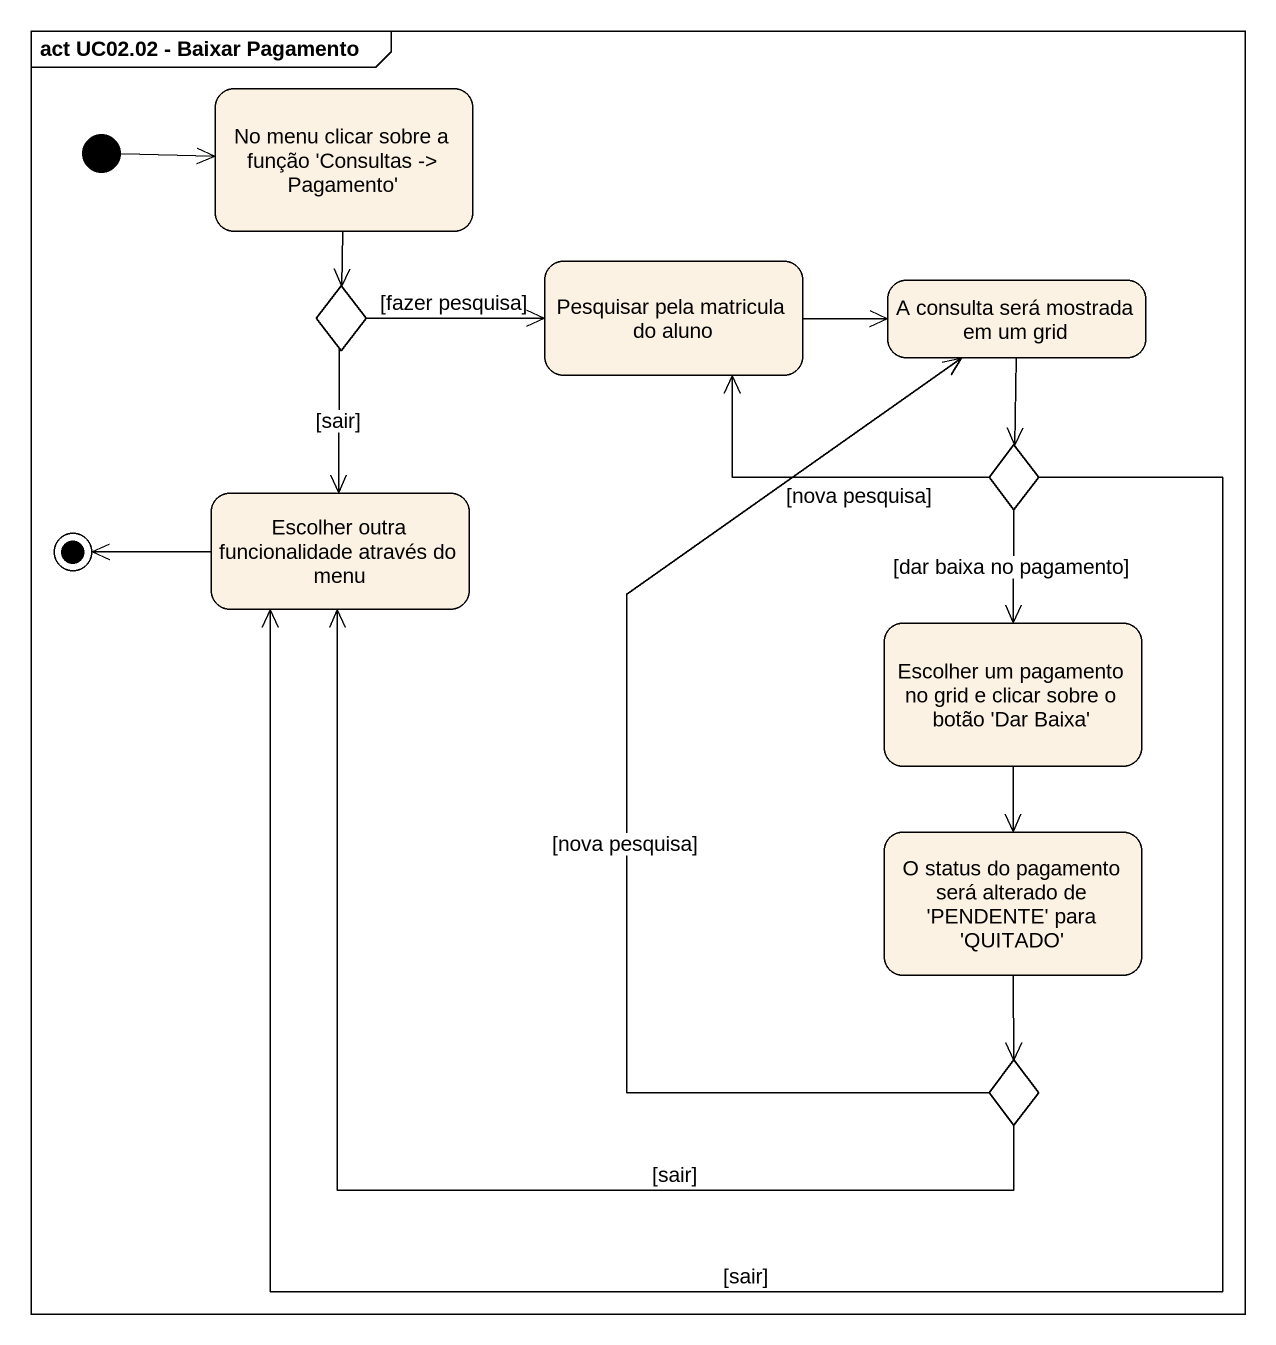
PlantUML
@startuml
mainframe act UC02.02 - Baixar Pagamento
hide empty description
state "No menu clicar sobre a função 'Consultas -> Pagamento'" as No_menu_clicar_sobre_a
state "Pesquisar pela matricula do aluno" as Pesquisar_pela_matricula_do
state choice1 <<choice>>
state "A consulta será mostrada em um grid" as A_consulta_será_mostrada_em
state "Escolher outra funcionalidade através do menu" as Escolher_outra
state choice2 <<choice>>
state "Escolher um pagamento no grid e clicar sobre o botão 'Dar Baixa'" as Escolher_um_pagamento_no
state "O status do pagamento será alterado de 'PENDENTE' para 'QUITADO'" as O_status_do_pagamento_será
state choice3 <<choice>>
[*] -right-> No_menu_clicar_sobre_a
No_menu_clicar_sobre_a --> choice1
Pesquisar_pela_matricula_do -right-> A_consulta_será_mostrada_em
choice1 -right-> Pesquisar_pela_matricula_do : [fazer pesquisa]
choice1 --> Escolher_outra : [sair]
A_consulta_será_mostrada_em --> choice2
choice2 -left-> Pesquisar_pela_matricula_do : [nova pesquisa]
choice2 -left-> Escolher_outra : [sair]
choice2 --> Escolher_um_pagamento_no : [dar baixa no pagamento]
Escolher_um_pagamento_no --> O_status_do_pagamento_será
O_status_do_pagamento_será --> choice3
choice3 -up-> A_consulta_será_mostrada_em : [nova pesquisa]
choice3 -up-> Escolher_outra : [sair]
Escolher_outra -left-> [*]
@enduml
